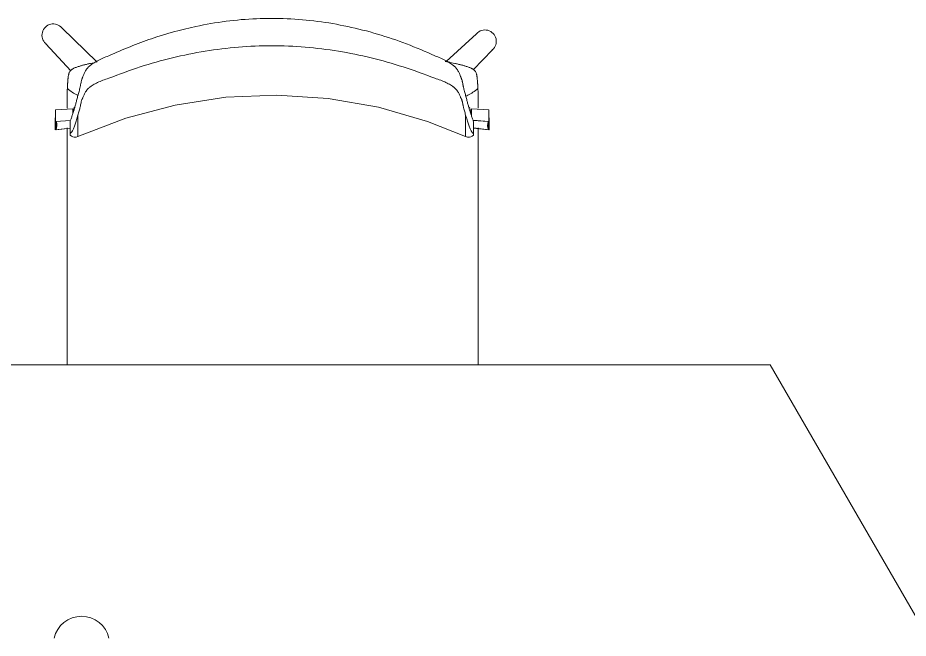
# Model space of a CAD drawing. Header units: millimetres. Extents: x 155927 to 326028, y -36033 to 97293.
# Drawn here: x 181846 to 182875, y 24442 to 25159 of the extents above; entities that cross this region are included whole.
import ezdxf

# ---------------------------------------------------------------- set-up
doc = ezdxf.new("R2010")
doc.units = ezdxf.units.MM
doc.header["$MEASUREMENT"] = 0
doc.layers.add('A-GENM', color=8, linetype='CONTINUOUS', lineweight=9)
doc.layers.add('I-FURN', color=8, linetype='CONTINUOUS', lineweight=9)

msp = doc.modelspace()

# ---------------------------------------------------------------- linework, layer by layer
at = {"layer": 'A-GENM'}
msp.add_arc((181919.8, 24434.8), 32.5, 12.6804, 167.3196, dxfattribs=at)
at = {"layer": 'I-FURN'}
for p, q in [((181937.8, 25107.5), (181897.1, 25146.9)), ((182376.1, 25140.2), (182341, 25108)), ((181878.4, 25128.7), (181907.4, 25097.2)), ((182372.2, 25098.7), (182394.3, 25121.5)), ((182027.9, 25057.8), (182086.4, 25066.8)), ((182086.4, 25066.8), (182145.5, 25069.3)), ((182145.5, 25069.3), (182204.5, 25065.5)), ((182204.5, 25065.5), (182262.7, 25055.3)), ((181889.7, 25052.2), (181909.6, 25053.6)), ((181909.6, 25053.6), (181909.6, 25047.7)), ((181910.6, 25053.6), (181910.6, 25050.6)), ((181970.8, 25042.6), (182027.9, 25057.8)), ((182262.7, 25055.3), (182319.5, 25038.9)), ((182369.5, 25047.7), (182369.5, 25053.6)), ((182370.4, 25053.6), (182390.4, 25052.3)), ((182370.4, 25044.8), (182370.4, 25053.6)), ((181889.7, 25038.9), (181889.7, 25052.2)), ((182390.4, 25052.3), (182390.4, 25038.9)), ((181889.4, 25042.5), (181889.4, 25029.2)), ((181907.1, 25040.1), (181889.7, 25038.9)), ((181906.6, 25025), (181906.6, 25038.6)), ((181915.7, 25021.4), (181970.8, 25042.6)), ((182319.5, 25038.9), (182363.4, 25021.4)), ((182390.4, 25038.9), (182372, 25040.2)), ((182389.4, 25038.9), (182372, 25040.1)), ((182372.6, 25025), (182372.6, 25038.6)), ((182390.7, 25029.2), (182390.7, 25042.5)), ((181889.4, 25029.2), (181906.6, 25031.2)), ((181890.3, 25029.2), (181906.6, 25031.2)), ((181906.6, 25022.9), (181908.1, 25021.9)), ((182372.6, 25022.9), (182371, 25021.9)), ((182372.6, 25031.4), (182390.7, 25029.2)), ((182372.6, 25031.2), (182389.7, 25029.2)), ((181908.1, 25021.9), (181909.8, 25021.1)), ((181909.8, 25021.1), (181911.3, 25020.8)), ((181911.3, 25020.8), (181913.6, 25020.8)), ((181913.6, 25020.8), (181915.7, 25021.4)), ((182365.5, 25020.8), (182363.4, 25021.4)), ((182367.8, 25020.8), (182365.5, 25020.8)), ((182369.3, 25021.1), (182367.8, 25020.8)), ((182371, 25021.9), (182369.3, 25021.1)), ((182715.3, 24757.9), (181565.3, 24757.9)), ((183290.3, 23762), (182715.3, 24757.9))]:
    msp.add_line(p, q, dxfattribs=at)
for centre, start, end in [((181887.2, 25138.5), 40.4176, 228.0338), ((182385.8, 25131.5), 310.3941, 138.0104)]:
    msp.add_arc(centre, 13.1, start, end, dxfattribs=at)
for centre, start_param, end_param in [((181872.9, 25047.9), 5.960696, 6.044337), ((182407.2, 25047.9), 3.380441, 3.464082), ((181872.9, 25034.6), 5.960696, 6.540192), ((181873.8, 25034.6), 5.960696, 6.540192), ((182406.2, 25034.6), 2.884586, 3.464082), ((182407.2, 25034.6), 2.884586, 3.464082)]:
    msp.add_ellipse(centre, major_axis=(17.4, 0), ratio=0.978487, start_param=start_param, end_param=end_param, dxfattribs=at)
for points, knots in [([(181951.4, 25114.7), (181967.5, 25122.2), (182000.3, 25135.4), (182057.3, 25151.2), (182121.8, 25159.7), (182192.7, 25156.5), (182250.5, 25144), (182295.3, 25128.9), (182317, 25119.7), (182327.7, 25114.7)], [-1, -1, -1, -1, -0.863636, -0.727273, -0.545455, -0.363636, -0.181818, -0.090909, 0, 0, 0, 0]), ([(182327.7, 25088.7), (182315.8, 25093.5), (182291.6, 25102.3), (182242, 25116.4), (182178.3, 25126.8), (182100.8, 25126.8), (182037.1, 25116.4), (181987.5, 25102.4), (181963.4, 25093.5), (181951.4, 25088.7)], [-1, -1, -1, -1, -0.9, -0.8, -0.6, -0.4, -0.2, -0.1, 0, 0, 0, 0]), ([(181903.4, 25077), (181903.4, 25078.1), (181903.5, 25079.7), (181903.7, 25081.7), (181903.7, 25082.8), (181903.8, 25083.6), (181903.8, 25084.4), (181903.9, 25085.4), (181904, 25086.6), (181904.1, 25087.8), (181904.2, 25088.7), (181904.3, 25089.2), (181904.3, 25089.6), (181904.4, 25090), (181904.4, 25090.5), (181904.6, 25091.4), (181904.8, 25092.6), (181905.1, 25094), (181905.5, 25095.2), (181906.2, 25096.4), (181907.1, 25097.6), (181908, 25098.5), (181908.9, 25099.2), (181909.6, 25099.6), (181910.3, 25100), (181911.3, 25100.5), (181912.6, 25101.1), (181914.3, 25101.7), (181916, 25102.3), (181917.8, 25102.8), (181919.4, 25103.3), (181920.9, 25103.7), (181922.6, 25104.2), (181924.4, 25104.6), (181926.9, 25105.2), (181931.3, 25106.2), (181935.1, 25107.1), (181937.4, 25107.6)], [0, 0, 0, 0, 0.0625, 0.09375, 0.109375, 0.125, 0.140625, 0.15625, 0.1875, 0.21875, 0.234375, 0.242188, 0.25, 0.257812, 0.265625, 0.28125, 0.3125, 0.34375, 0.375, 0.40625, 0.4375, 0.46875, 0.484375, 0.5, 0.515625, 0.53125, 0.5625, 0.59375, 0.625, 0.65625, 0.6875, 0.71875, 0.75, 0.78125, 0.8125, 0.875, 1, 1, 1, 1]), ([(181909, 25045.8), (181909.7, 25047.7), (181910.7, 25050.9), (181912.2, 25055.9), (181913.3, 25060), (181914.4, 25064.2), (181915.6, 25068.7), (181916.7, 25072.8), (181917.6, 25076.1), (181918.2, 25078.3), (181918.5, 25080), (181918.9, 25081.7), (181919.1, 25083.4), (181919.5, 25085.1), (181919.8, 25086.5), (181920.2, 25087.6), (181920.5, 25088.5), (181920.7, 25089), (181920.9, 25089.3), (181921, 25089.7), (181921.2, 25090.2), (181921.6, 25091.1), (181922.1, 25092.5), (181922.8, 25094.1), (181923.5, 25095.8), (181924.5, 25097.5), (181925.6, 25099.3), (181926.8, 25100.7), (181927.7, 25101.7), (181928.3, 25102.2), (181928.8, 25102.6), (181929.2, 25103.1), (181929.9, 25103.6), (181931.1, 25104.6), (181933, 25105.9), (181935.4, 25107.5), (181939.1, 25109.5), (181944.2, 25112), (181948.9, 25113.9), (181951.4, 25114.7)], [0, 0, 0, 0, 0.142857, 0.214286, 0.285714, 0.357143, 0.428571, 0.5, 0.535714, 0.571429, 0.589286, 0.607143, 0.642857, 0.660714, 0.678571, 0.696429, 0.705357, 0.709821, 0.714286, 0.71875, 0.723214, 0.732143, 0.75, 0.767857, 0.785714, 0.803571, 0.821429, 0.839286, 0.848214, 0.852679, 0.857143, 0.861607, 0.866071, 0.875, 0.892857, 0.910714, 0.928571, 0.964286, 1, 1, 1, 1]), ([(182327.7, 25114.7), (182330.2, 25113.9), (182334.9, 25112), (182340.1, 25109.5), (182343.7, 25107.5), (182346.1, 25105.9), (182348, 25104.6), (182349.2, 25103.6), (182349.9, 25103.1), (182350.4, 25102.6), (182350.8, 25102.2), (182351.4, 25101.7), (182352.4, 25100.7), (182353.5, 25099.3), (182354.6, 25097.5), (182355.6, 25095.8), (182356.3, 25094.1), (182357, 25092.5), (182357.5, 25091.1), (182357.9, 25090.2), (182358.1, 25089.7), (182358.2, 25089.3), (182358.4, 25089), (182358.6, 25088.5), (182358.9, 25087.6), (182359.3, 25086.5), (182359.6, 25085.1), (182360, 25083.4), (182360.3, 25081.7), (182360.6, 25080), (182360.9, 25078.7), (182361.2, 25077.4), (182361.6, 25075.7), (182362.4, 25072.8), (182363.5, 25068.7), (182364.7, 25064.2), (182365.8, 25060), (182366.9, 25055.9), (182368, 25052.2), (182369.1, 25048.7), (182369.8, 25046.7), (182370.1, 25045.8)], [0, 0, 0, 0, 0.035714, 0.071429, 0.089286, 0.107143, 0.125, 0.133929, 0.138393, 0.142857, 0.147321, 0.151786, 0.160714, 0.178571, 0.196429, 0.214286, 0.232143, 0.25, 0.267857, 0.276786, 0.28125, 0.285714, 0.290179, 0.294643, 0.303571, 0.321429, 0.339286, 0.357143, 0.392857, 0.410714, 0.428571, 0.446429, 0.464286, 0.5, 0.571429, 0.642857, 0.714286, 0.785714, 0.857143, 0.928571, 1, 1, 1, 1]), ([(182343.6, 25107.6), (182345.9, 25107.1), (182349.7, 25106.2), (182354.1, 25105.2), (182356.6, 25104.6), (182358.4, 25104.2), (182360.1, 25103.7), (182361.6, 25103.3), (182363.2, 25102.8), (182365, 25102.3), (182366.8, 25101.7), (182368.4, 25101.1), (182369.8, 25100.5), (182370.7, 25100), (182371.4, 25099.6), (182372.1, 25099.2), (182373, 25098.5), (182373.9, 25097.6), (182374.8, 25096.4), (182375.5, 25095.2), (182375.9, 25094), (182376.2, 25092.6), (182376.5, 25091.4), (182376.6, 25090.5), (182376.7, 25090), (182376.7, 25089.6), (182376.7, 25089.2), (182376.8, 25088.7), (182376.9, 25087.8), (182377, 25086.6), (182377.1, 25085.4), (182377.2, 25084.4), (182377.2, 25083.6), (182377.3, 25082.8), (182377.4, 25081.7), (182377.5, 25079.7), (182377.6, 25078.1), (182377.6, 25077)], [0, 0, 0, 0, 0.125, 0.1875, 0.21875, 0.25, 0.28125, 0.3125, 0.34375, 0.375, 0.40625, 0.4375, 0.46875, 0.484375, 0.5, 0.515625, 0.53125, 0.5625, 0.59375, 0.625, 0.65625, 0.6875, 0.71875, 0.734375, 0.742188, 0.75, 0.757812, 0.765625, 0.78125, 0.8125, 0.84375, 0.859375, 0.875, 0.890625, 0.90625, 0.9375, 1, 1, 1, 1]), ([(181951.4, 25088.7), (181948.9, 25088), (181944.3, 25086.5), (181939.2, 25084.4), (181935.6, 25082.5), (181933.2, 25081.1), (181931.3, 25079.9), (181930.1, 25079), (181929.4, 25078.5), (181928.9, 25078.2), (181928.5, 25077.8), (181927.9, 25077.2), (181926.9, 25076.3), (181925.7, 25074.9), (181924.5, 25073.2), (181923.6, 25071.5), (181922.7, 25069.8), (181922, 25068.2), (181921.5, 25066.9), (181921.1, 25066), (181920.9, 25065.5), (181920.7, 25065.2), (181920.6, 25064.8), (181920.4, 25064.4), (181920, 25063.6), (181919.7, 25062.6), (181919.4, 25061.4), (181919.1, 25059.9), (181918.8, 25058.5), (181918.6, 25057), (181918.3, 25055.8), (181918, 25054.6), (181917.5, 25053), (181916.8, 25050.2), (181916.1, 25047.9), (181915.7, 25046.3)], [0, 0, 0, 0, 0.0625, 0.125, 0.15625, 0.1875, 0.21875, 0.234375, 0.242188, 0.25, 0.257812, 0.265625, 0.28125, 0.3125, 0.34375, 0.375, 0.40625, 0.4375, 0.46875, 0.484375, 0.492188, 0.5, 0.507812, 0.515625, 0.53125, 0.5625, 0.59375, 0.625, 0.6875, 0.71875, 0.75, 0.78125, 0.8125, 0.875, 1, 1, 1, 1]), ([(182363.4, 25046.3), (182363, 25047.9), (182362.3, 25050.2), (182361.6, 25053), (182361.2, 25054.6), (182360.8, 25055.8), (182360.5, 25057), (182360.3, 25058.5), (182360, 25059.9), (182359.7, 25061.4), (182359.4, 25062.6), (182359.1, 25063.6), (182358.8, 25064.4), (182358.6, 25064.8), (182358.4, 25065.2), (182358.2, 25065.5), (182358, 25066), (182357.6, 25066.9), (182357.1, 25068.2), (182356.4, 25069.8), (182355.5, 25071.5), (182354.6, 25073.2), (182353.4, 25074.9), (182352.2, 25076.3), (182351.2, 25077.2), (182350.6, 25077.8), (182350.2, 25078.2), (182349.7, 25078.5), (182349, 25079), (182347.8, 25079.9), (182345.9, 25081.1), (182343.5, 25082.5), (182339.9, 25084.4), (182334.8, 25086.5), (182330.2, 25088), (182327.7, 25088.7)], [0, 0, 0, 0, 0.125, 0.1875, 0.21875, 0.25, 0.28125, 0.3125, 0.375, 0.40625, 0.4375, 0.46875, 0.484375, 0.492188, 0.5, 0.507812, 0.515625, 0.53125, 0.5625, 0.59375, 0.625, 0.65625, 0.6875, 0.71875, 0.734375, 0.742188, 0.75, 0.757812, 0.765625, 0.78125, 0.8125, 0.84375, 0.875, 0.9375, 1, 1, 1, 1]), ([(181903.4, 25077), (181905.3, 25075.4), (181909.1, 25072.5), (181913.3, 25070), (181915.7, 25068.8), (181916, 25068.6)], [0, 0, 0, 0, 0.02777778, 0.05555556, 0.06066679, 0.06066679, 0.06066679, 0.06066679]), ([(182363.6, 25068), (182364.4, 25068.4), (182367.2, 25069.7), (182371.9, 25072.5), (182375.8, 25075.4), (182377.6, 25077)], [0.93303317, 0.93303317, 0.93303317, 0.93303317, 0.94444444, 0.97222222, 1, 1, 1, 1]), ([(181915.7, 25022), (181915.7, 25022.3), (181915.7, 25022.9), (181915.7, 25024.9), (181915.7, 25028.8), (181915.7, 25036), (181915.7, 25042.6), (181915.7, 25046.3)], [0.4444444, 0.4444444, 0.4444444, 0.4444444, 0.5138889, 0.5833333, 0.7222222, 0.8611111, 1, 1, 1, 1]), ([(182363.4, 25046.3), (182363.4, 25043.3), (182363.4, 25037.9), (182363.4, 25031.6), (182363.4, 25026.8), (182363.4, 25024.2), (182363.4, 25022.7), (182363.4, 25022.2), (182363.4, 25022)], [0, 0, 0, 0, 0.1111111, 0.2222222, 0.3333333, 0.4444444, 0.5, 0.5555556, 0.5555556, 0.5555556, 0.5555556]), ([(181903.2, 24757.6), (181903.2, 24757.8), (181903.2, 24760.4), (181903.2, 24765.6), (181903.2, 24773.2), (181903.2, 24780.8), (181903.2, 24790.9), (181903.2, 24803.4), (181903.2, 24815.8), (181903.2, 24825.9), (181903.2, 24833.5), (181903.2, 24841.2), (181903.2, 24851.2), (181903.2, 24863.7), (181903.2, 24878.7), (181903.2, 24893.9), (181903.2, 24909), (181903.2, 24923.9), (181903.2, 24936.3), (181903.2, 24946.4), (181903.2, 24954), (181903.2, 24961.6), (181903.2, 24971.5), (181903.2, 24983.7), (181903.2, 24996.1), (181903.2, 25006.2), (181903.2, 25013.9), (181903.2, 25021.7), (181903.2, 25027.6), (181903.2, 25030.8), (181903.2, 25031.5)], [-0.7511307, -0.7511307, -0.7511307, -0.7511307, -0.75, -0.7321429, -0.7142857, -0.6964286, -0.6785714, -0.6428571, -0.6071429, -0.5892857, -0.5714286, -0.5535714, -0.5357143, -0.5, -0.4642857, -0.4285714, -0.3928571, -0.3571429, -0.3214286, -0.3035714, -0.2857143, -0.2678571, -0.25, -0.2142857, -0.1785714, -0.1607143, -0.1428571, -0.125, -0.1071429, -0.1022726, -0.1022726, -0.1022726, -0.1022726]), ([(181906.6, 25025), (181906.6, 25024.5), (181906.6, 25023.6), (181906.6, 25023), (181906.6, 25022.9), (181906.6, 25023.5), (181906.6, 25024.3), (181906.6, 25024.6)], [0, 0, 0, 0, 0.125, 0.25, 0.375, 0.5, 0.5828112, 0.5828112, 0.5828112, 0.5828112]), ([(182372.6, 25024.6), (182372.6, 25024.3), (182372.6, 25023.5), (182372.6, 25022.9), (182372.6, 25023), (182372.6, 25023.6), (182372.6, 25024.5), (182372.6, 25025)], [0.4162183, 0.4162183, 0.4162183, 0.4162183, 0.5, 0.625, 0.75, 0.875, 1, 1, 1, 1]), ([(182377.8, 25031.5), (182377.8, 25031), (182377.8, 25025.5), (182377.8, 25014.7), (182377.8, 24999.3), (182377.8, 24984.2), (182377.8, 24971.7), (182377.8, 24961.6), (182377.8, 24954), (182377.8, 24946.3), (182377.8, 24936.2), (182377.8, 24923.7), (182377.8, 24911.3), (182377.8, 24901.3), (182377.8, 24893.7), (182377.8, 24886.2), (182377.8, 24876.2), (182377.8, 24863.9), (182377.8, 24851.5), (182377.8, 24841.5), (182377.8, 24833.8), (182377.8, 24826.2), (182377.8, 24816.1), (182377.8, 24803.5), (182377.8, 24788.4), (182377.8, 24773.1), (182377.8, 24762.8), (182377.8, 24757.7), (182377.8, 24757.6)], [-0.896036, -0.896036, -0.896036, -0.896036, -0.8928571, -0.8571429, -0.8214286, -0.7857143, -0.75, -0.7321429, -0.7142857, -0.6964286, -0.6785714, -0.6428571, -0.6071429, -0.5892857, -0.5714286, -0.5535714, -0.5357143, -0.5, -0.4642857, -0.4464286, -0.4285714, -0.4107143, -0.3928571, -0.3571429, -0.3214286, -0.2857143, -0.25, -0.2493139, -0.2493139, -0.2493139, -0.2493139])]:
    msp.add_open_spline(points, degree=3, knots=knots, dxfattribs=at)
for points in [[(182343.6, 25107.6), (182342.4, 25107.8), (182341.2, 25108), (182339.9, 25108.3)], [(182340, 25108.2), (182341.2, 25108), (182342.4, 25107.8), (182343.6, 25107.6)], [(181903.2, 25073.1), (181903.2, 25073.8), (181903.3, 25075.1), (181903.3, 25076.3), (181903.4, 25077)], [(182377.6, 25077), (182377.7, 25076.3), (182377.7, 25075.1), (182377.8, 25073.8), (182377.8, 25073.1)], [(181903.2, 25054.2), (181903.2, 25060.7), (181903.2, 25067), (181903.2, 25073.1)], [(182377.8, 25073.1), (182377.8, 25067), (182377.8, 25060.7), (182377.8, 25054.2)], [(181911.9, 25055.2), (181911.5, 25054.9), (181911.1, 25054.7), (181910.7, 25054.4)], [(182368.4, 25054.4), (182368, 25054.7), (182367.6, 25054.9), (182367.2, 25055.2)], [(181915.7, 25046.3), (181915.1, 25044.3), (181914, 25040.5), (181912.4, 25035.5), (181910.9, 25031.3), (181909.4, 25028), (181907.9, 25025.9), (181907, 25025.2), (181906.6, 25025)], [(181906.6, 25038.6), (181906.9, 25039.7), (181907.8, 25042), (181908.6, 25044.5), (181909, 25045.8)], [(182372.6, 25025), (182372.1, 25025.2), (182371.2, 25025.9), (182369.7, 25028), (182368.2, 25031.3), (182366.7, 25035.5), (182365.1, 25040.5), (182364, 25044.3), (182363.4, 25046.3)], [(182370.1, 25045.8), (182370.5, 25044.5), (182371.4, 25042), (182372.2, 25039.7), (182372.6, 25038.6)]]:
    msp.add_open_spline(points, degree=3, dxfattribs=at)

doc.saveas('drawing.dxf')
